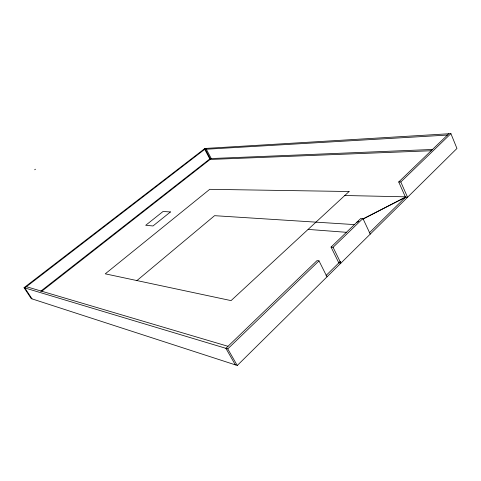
<?xml version="1.0" encoding="UTF-8"?>
<svg xmlns="http://www.w3.org/2000/svg" width="481" height="481" viewBox="0 0 481 481"><rect width="100%" height="100%" fill="white"/><g stroke="black" fill="none" stroke-linecap="round" stroke-linejoin="round"><path stroke-width="0.72" d="M326.058 275.493L340.428 261.327M369.258 232.912L405.868 196.831L344.787 195.502M237.259 365.482L456.95 148.461L450.907 133.634L204.912 148.467L24.05 287.692L31.253 298.623L237.259 365.482L227.76 348.887L24.05 287.692M331.06 247.096L333.074 247.3L340.849 263.155L338.828 262.909L331.06 247.096L360.888 218.386L362.927 218.5L370.244 234.115M398.725 181.968L400.799 181.968L407.551 197.264L405.477 197.216L398.725 181.968L448.809 133.76M227.76 348.887L319.005 260.87L326.996 276.834M333.074 247.3L362.927 218.5M400.799 181.968L450.907 133.634M136.766 280.706L214.574 215.68L354.389 224.597M40.705 291.227L210.257 158.58L432.365 149.471M41.859 291.173L210.077 159.464L431.794 150.721M34.662 169.769L35.48 169.21M356.86 222.222L358.856 221.194M362.854 219.144L405.477 197.216L363.179 218.831M357.227 221.867L358.549 221.194M447.456 135.065L204.714 149.32L210.077 159.464M308.117 229.401L346.687 232.329M319.005 260.87L317.009 260.624L225.89 348.328L235.371 364.875M26.401 286.694L227.994 346.302M32.023 298.869L24.808 287.921L205.898 148.407L211.249 158.544M204.912 148.467L210.257 158.58M349.104 191.516L231.06 300.613L105.261 273.833L209.722 189.322L349.104 191.516M170.46 211.947L152.994 225.962L145.713 225.288L163.053 211.484L170.46 211.947"/></g></svg>
